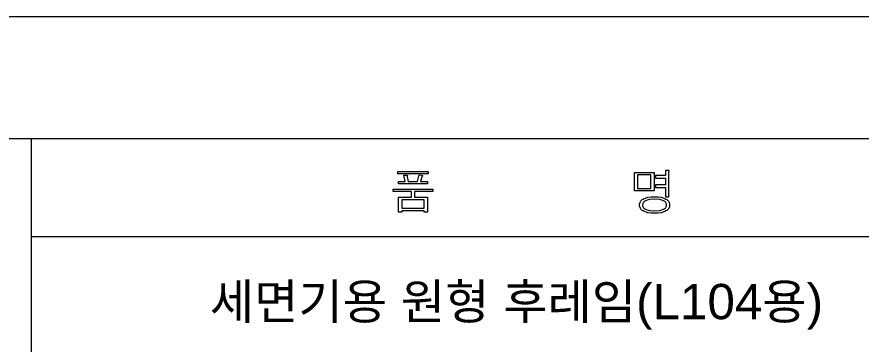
# Model space of a CAD drawing. Header units: inches. Extents: x -832 to -622, y 154 to 451.
# Drawn here: x -766.9 to -695.2, y 422.9 to 450.7 of the extents above; entities that cross this region are included whole.
import ezdxf

# ---------------------------------------------------------------- set-up
doc = ezdxf.new("R2010")
doc.units = ezdxf.units.IN
doc.header["$LTSCALE"] = 0.03937
doc.header["$MEASUREMENT"] = 0
doc.layers.add('______', color=7, linetype='Continuous')
doc.layers.add('______ 1', color=7, linetype='Continuous')

# ---------------------------------------------------------------- blocks, each defined once
blk = doc.blocks.new('BLOCK 245')
at = {"layer": '______ 1', "color": 18, "lineweight": 9}
blk.add_open_spline([(120.362, -13.539), (120.362, -13.539), (120.362, -13.119), (120.362, -13.119), (120.362, -13.119), (120.575, -13.119), (120.575, -13.119), (120.575, -13.119), (120.609, -13.119), (120.609, -13.119), (120.609, -13.119), (120.632, -13.122), (120.632, -13.122), (120.641, -13.125), (120.65, -13.128), (120.65, -13.128), (120.662, -13.143), (120.662, -13.145), (120.662, -13.145), (120.662, -13.151), (120.656, -13.163), (120.656, -13.163), (120.656, -13.163), (120.647, -13.18), (120.647, -13.18), (120.647, -13.18), (120.636, -13.207), (120.636, -13.207), (120.636, -13.207), (120.632, -13.239), (120.632, -13.239), (120.632, -13.239), (120.632, -15.347), (120.632, -15.347), (120.632, -15.347), (120.362, -15.347), (120.362, -15.347), (120.362, -15.347), (120.362, -14.565), (120.362, -14.565), (120.362, -14.565), (119.505, -14.565), (119.505, -14.565), (119.505, -14.565), (119.505, -14.341), (119.505, -14.341), (119.505, -14.341), (120.362, -14.341), (120.362, -14.341), (120.362, -14.341), (120.362, -13.764), (120.362, -13.764), (120.362, -13.764), (119.505, -13.764), (119.505, -13.764), (119.505, -13.764), (119.505, -13.539), (119.505, -13.539), (119.505, -13.539), (120.362, -13.539), (120.362, -13.539)], degree=3, knots=[0, 0, 0, 0, 1, 1, 1, 2, 2, 2, 3, 3, 3, 4, 4, 4, 5, 5, 5, 6, 6, 6, 7, 7, 7, 8, 8, 8, 9, 9, 9, 10, 10, 10, 11, 11, 11, 12, 12, 12, 13, 13, 13, 14, 14, 14, 15, 15, 15, 16, 16, 16, 17, 17, 17, 18, 18, 18, 19, 19, 19, 20, 20, 20, 20], dxfattribs=at)
blk = doc.blocks.new('BLOCK 164')
at = {"layer": '______ 1', "color": 18, "lineweight": 9}
blk.add_lwpolyline([(100.591, -14.909), (99.037, -14.909), (99.037, -15.387), (100.127, -15.387), (100.127, -16.662), (99.857, -16.662), (99.857, -16.551), (97.947, -16.551), (97.947, -16.662), (97.676, -16.662), (97.676, -15.387), (98.766, -15.387), (98.766, -14.909), (97.212, -14.909), (97.212, -14.691), (100.591, -14.691), (100.591, -14.909)], dxfattribs=at)
blk = doc.blocks.new('BLOCK 165')
at = {"layer": '______ 1', "color": 18, "lineweight": 9}
blk.add_lwpolyline([(100.18, -13.207), (100.18, -13.413), (97.621, -13.413), (97.621, -13.207), (100.18, -13.207)], dxfattribs=at)
blk = doc.blocks.new('BLOCK 166')
at = {"layer": '______ 1', "color": 18, "lineweight": 9}
blk.add_open_spline([(98.425, -13.525), (98.428, -13.539), (98.428, -13.542), (98.428, -13.542), (98.425, -13.554), (98.416, -13.568), (98.416, -13.568), (98.416, -13.568), (98.405, -13.603), (98.405, -13.603), (98.402, -13.615), (98.398, -13.623), (98.398, -13.623), (98.398, -13.635), (98.402, -13.647), (98.402, -13.647), (98.402, -13.647), (98.501, -14.055), (98.501, -14.055), (98.501, -14.055), (99.297, -14.055), (99.297, -14.055), (99.297, -14.055), (99.424, -13.486), (99.424, -13.486), (99.424, -13.486), (99.638, -13.525), (99.638, -13.525), (99.638, -13.525), (99.696, -13.539), (99.696, -13.539), (99.696, -13.539), (99.717, -13.545), (99.717, -13.545), (99.728, -13.556), (99.725, -13.559), (99.725, -13.559), (99.722, -13.571), (99.717, -13.577), (99.717, -13.577), (99.705, -13.588), (99.679, -13.621), (99.679, -13.621), (99.67, -13.632), (99.664, -13.647), (99.664, -13.647), (99.661, -13.659), (99.658, -13.67), (99.658, -13.67), (99.658, -13.67), (99.55, -14.055), (99.55, -14.055), (99.55, -14.055), (100.125, -14.055), (100.125, -14.055), (100.125, -14.055), (100.125, -14.259), (100.125, -14.259), (100.125, -14.259), (97.676, -14.259), (97.676, -14.259), (97.676, -14.259), (97.676, -14.055), (97.676, -14.055), (97.676, -14.055), (98.241, -14.055), (98.241, -14.055), (98.241, -14.055), (98.122, -13.513), (98.122, -13.513), (98.122, -13.513), (98.308, -13.513), (98.308, -13.513), (98.308, -13.513), (98.387, -13.515), (98.387, -13.515), (98.387, -13.515), (98.41, -13.521), (98.41, -13.521)], degree=3, knots=[0, 0, 0, 0, 1, 1, 1, 2, 2, 2, 3, 3, 3, 4, 4, 4, 5, 5, 5, 6, 6, 6, 7, 7, 7, 8, 8, 8, 9, 9, 9, 10, 10, 10, 11, 11, 11, 12, 12, 12, 13, 13, 13, 14, 14, 14, 15, 15, 15, 16, 16, 16, 17, 17, 17, 18, 18, 18, 19, 19, 19, 20, 20, 20, 21, 21, 21, 22, 22, 22, 23, 23, 23, 24, 24, 24, 25, 25, 25, 26, 26, 26, 26], dxfattribs=at)
blk = doc.blocks.new('BLOCK 167')
at = {"layer": '______ 1', "color": 18, "lineweight": 9}
blk.add_lwpolyline([(97.947, -15.612), (97.947, -16.326), (99.857, -16.326), (99.857, -15.612), (97.947, -15.612)], dxfattribs=at)
blk = doc.blocks.new('BLOCK 116')
at = {"layer": '______ 1', "color": 18, "lineweight": 9}
blk.add_lwpolyline([(66.517, -53.15), (66.517, -10.437)], dxfattribs=at)
blk = doc.blocks.new('BLOCK 3')
at = {"layer": '______ 1', "lineweight": 0}
for points in [[(100.18, -13.207), (100.18, -13.413), (97.621, -13.413), (97.621, -13.207), (100.18, -13.207)], [(98.425, -13.525), (98.425, -13.527), (98.428, -13.53), (98.428, -13.533), (98.428, -13.536), (98.428, -13.539), (98.428, -13.542), (98.428, -13.547), (98.425, -13.554), (98.416, -13.568), (98.405, -13.603), (98.402, -13.615), (98.398, -13.623), (98.398, -13.635), (98.402, -13.647), (98.501, -14.055), (99.297, -14.055), (99.424, -13.486), (99.638, -13.525), (99.696, -13.539), (99.713, -13.545), (99.722, -13.547), (99.725, -13.551), (99.725, -13.554), (99.728, -13.554), (99.728, -13.556), (99.725, -13.559), (99.725, -13.562), (99.725, -13.565), (99.72, -13.571), (99.717, -13.577), (99.705, -13.588), (99.676, -13.621), (99.67, -13.632), (99.664, -13.647), (99.661, -13.659), (99.658, -13.67), (99.55, -14.055), (100.125, -14.055), (100.125, -14.259), (97.676, -14.259), (97.676, -14.055), (98.241, -14.055), (98.122, -13.513), (98.308, -13.513), (98.387, -13.515), (98.41, -13.521), (98.419, -13.521), (98.422, -13.525), (98.425, -13.525)], [(119.376, -13.274), (119.376, -14.86), (117.706, -14.86), (117.706, -13.274), (119.376, -13.274)], [(117.974, -13.498), (117.974, -14.635), (119.108, -14.635), (119.108, -13.498), (117.974, -13.498)], [(100.591, -14.909), (99.037, -14.909), (99.037, -15.387), (100.127, -15.387), (100.127, -16.662), (99.857, -16.662), (99.857, -16.551), (97.947, -16.551), (97.947, -16.662), (97.676, -16.662), (97.676, -15.387), (98.766, -15.387), (98.766, -14.909), (97.212, -14.909), (97.212, -14.691), (100.591, -14.691), (100.591, -14.909)], [(97.947, -15.612), (97.947, -16.326), (99.857, -16.326), (99.857, -15.612), (97.947, -15.612)], [(120.385, -15.545), (120.458, -15.595), (120.522, -15.647), (120.577, -15.705), (120.621, -15.766), (120.656, -15.833), (120.682, -15.904), (120.697, -15.976), (120.699, -16.055), (120.697, -16.134), (120.682, -16.207), (120.656, -16.274), (120.621, -16.338), (120.577, -16.399), (120.522, -16.454), (120.458, -16.507), (120.385, -16.556), (120.298, -16.603), (120.199, -16.644), (119.977, -16.705), (119.717, -16.743), (119.42, -16.755), (119.122, -16.743), (118.863, -16.705), (118.639, -16.644), (118.54, -16.603), (118.452, -16.556), (118.379, -16.507), (118.315, -16.454), (118.263, -16.399), (118.219, -16.338), (118.184, -16.274), (118.161, -16.207), (118.146, -16.134), (118.141, -16.055), (118.146, -15.976), (118.161, -15.904), (118.184, -15.833), (118.219, -15.766), (118.263, -15.705), (118.315, -15.647), (118.379, -15.595), (118.452, -15.545), (118.54, -15.498), (118.639, -15.457), (118.863, -15.393), (119.122, -15.358), (119.42, -15.344), (119.717, -15.358), (119.977, -15.393), (120.199, -15.457), (120.298, -15.498), (120.385, -15.545)], [(118.654, -15.688), (118.595, -15.72), (118.545, -15.758), (118.502, -15.799), (118.466, -15.842), (118.44, -15.889), (118.42, -15.941), (118.408, -15.997), (118.405, -16.055), (118.408, -16.113), (118.42, -16.166), (118.44, -16.216), (118.466, -16.262), (118.502, -16.306), (118.545, -16.344), (118.595, -16.379), (118.654, -16.411), (118.796, -16.466), (118.971, -16.504), (119.42, -16.536), (119.866, -16.504), (120.041, -16.466), (120.185, -16.411), (120.242, -16.379), (120.294, -16.344), (120.339, -16.306), (120.374, -16.262), (120.4, -16.216), (120.42, -16.166), (120.432, -16.113), (120.435, -16.055), (120.432, -15.997), (120.42, -15.941), (120.4, -15.889), (120.374, -15.842), (120.339, -15.799), (120.294, -15.758), (120.242, -15.72), (120.185, -15.688), (120.041, -15.635), (119.866, -15.595), (119.42, -15.565), (118.974, -15.595), (118.796, -15.635), (118.654, -15.688)]]:
    blk.add_lwpolyline(points, dxfattribs=at)
blk.add_open_spline([(120.362, -13.539), (120.362, -13.539), (120.362, -13.119), (120.362, -13.119), (120.362, -13.119), (120.575, -13.119), (120.575, -13.119), (120.575, -13.119), (120.609, -13.119), (120.609, -13.119), (120.609, -13.119), (120.632, -13.122), (120.632, -13.122), (120.632, -13.122), (120.641, -13.125), (120.641, -13.125), (120.641, -13.125), (120.65, -13.128), (120.65, -13.128), (120.65, -13.128), (120.653, -13.131), (120.653, -13.131), (120.653, -13.131), (120.656, -13.131), (120.656, -13.131), (120.656, -13.131), (120.659, -13.134), (120.659, -13.134), (120.659, -13.134), (120.659, -13.136), (120.659, -13.136), (120.659, -13.136), (120.662, -13.136), (120.662, -13.136), (120.662, -13.136), (120.662, -13.136), (120.662, -13.136), (120.662, -13.136), (120.662, -13.136), (120.662, -13.136), (120.662, -13.136), (120.662, -13.136), (120.662, -13.136), (120.662, -13.136), (120.662, -13.14), (120.662, -13.14), (120.662, -13.14), (120.662, -13.143), (120.662, -13.143), (120.662, -13.143), (120.662, -13.143), (120.662, -13.143), (120.662, -13.143), (120.662, -13.145), (120.662, -13.145), (120.662, -13.145), (120.662, -13.151), (120.662, -13.151), (120.662, -13.151), (120.656, -13.163), (120.656, -13.163), (120.656, -13.163), (120.647, -13.18), (120.647, -13.18), (120.647, -13.18), (120.636, -13.207), (120.636, -13.207), (120.636, -13.207), (120.632, -13.239), (120.632, -13.239), (120.632, -13.239), (120.632, -15.347), (120.632, -15.347), (120.632, -15.347), (120.362, -15.347), (120.362, -15.347), (120.362, -15.347), (120.362, -14.565), (120.362, -14.565), (120.362, -14.565), (119.505, -14.565), (119.505, -14.565), (119.505, -14.565), (119.505, -14.341), (119.505, -14.341), (119.505, -14.341), (120.362, -14.341), (120.362, -14.341), (120.362, -14.341), (120.362, -13.764), (120.362, -13.764), (120.362, -13.764), (119.505, -13.764), (119.505, -13.764), (119.505, -13.764), (119.505, -13.539), (119.505, -13.539), (119.505, -13.539), (120.362, -13.539), (120.362, -13.539), (120.362, -13.539), (120.362, -13.539), (120.362, -13.539)], degree=3, knots=[0, 0, 0, 0, 1, 1, 1, 2, 2, 2, 3, 3, 3, 4, 4, 4, 5, 5, 5, 6, 6, 6, 7, 7, 7, 8, 8, 8, 9, 9, 9, 10, 10, 10, 11, 11, 11, 12, 12, 12, 13, 13, 13, 14, 14, 14, 15, 15, 15, 16, 16, 16, 17, 17, 17, 18, 18, 18, 19, 19, 19, 20, 20, 20, 21, 21, 21, 22, 22, 22, 23, 23, 23, 24, 24, 24, 25, 25, 25, 26, 26, 26, 27, 27, 27, 28, 28, 28, 29, 29, 29, 30, 30, 30, 31, 31, 31, 32, 32, 32, 33, 33, 33, 34, 34, 34, 34], dxfattribs=at)
blk = doc.blocks.new('BLOCK 4')
at = {"layer": '______ 1', "color": 18, "lineweight": 9}
blk.add_lwpolyline([(119.376, -13.274), (119.376, -14.86), (117.706, -14.86), (117.706, -13.274), (119.376, -13.274)], dxfattribs=at)
blk = doc.blocks.new('BLOCK 5')
at = {"layer": '______ 1', "color": 18, "lineweight": 9}
blk.add_lwpolyline([(117.974, -13.498), (117.974, -14.635), (119.108, -14.635), (119.108, -13.498), (117.974, -13.498)], dxfattribs=at)
blk = doc.blocks.new('BLOCK 6')
at = {"layer": '______ 1', "color": 18, "lineweight": 9}
blk.add_lwpolyline([(120.385, -15.545), (120.458, -15.595), (120.522, -15.647), (120.577, -15.705), (120.621, -15.766), (120.656, -15.833), (120.682, -15.904), (120.697, -15.976), (120.699, -16.055), (120.697, -16.134), (120.682, -16.207), (120.656, -16.274), (120.621, -16.338), (120.577, -16.399), (120.522, -16.454), (120.458, -16.507), (120.385, -16.556), (120.298, -16.603), (120.199, -16.644), (119.977, -16.705), (119.717, -16.743), (119.42, -16.755), (119.122, -16.743), (118.863, -16.705), (118.639, -16.644), (118.54, -16.603), (118.452, -16.556), (118.379, -16.507), (118.315, -16.454), (118.263, -16.399), (118.219, -16.338), (118.184, -16.274), (118.161, -16.207), (118.146, -16.134), (118.141, -16.055), (118.146, -15.976), (118.161, -15.904), (118.184, -15.833), (118.219, -15.766), (118.263, -15.705), (118.315, -15.647), (118.379, -15.595), (118.452, -15.545), (118.54, -15.498), (118.639, -15.457), (118.863, -15.393), (119.122, -15.358), (119.42, -15.344), (119.717, -15.358), (119.977, -15.393), (120.199, -15.457), (120.298, -15.498), (120.385, -15.545)], dxfattribs=at)
blk = doc.blocks.new('BLOCK 7')
at = {"layer": '______ 1', "color": 18, "lineweight": 9}
blk.add_lwpolyline([(118.654, -15.688), (118.595, -15.72), (118.545, -15.758), (118.502, -15.799), (118.466, -15.842), (118.44, -15.889), (118.42, -15.941), (118.408, -15.997), (118.405, -16.055), (118.408, -16.113), (118.42, -16.166), (118.44, -16.216), (118.466, -16.262), (118.502, -16.306), (118.545, -16.344), (118.595, -16.379), (118.654, -16.411), (118.796, -16.466), (118.971, -16.504), (119.42, -16.536), (119.866, -16.504), (120.041, -16.466), (120.185, -16.411), (120.242, -16.379), (120.294, -16.344), (120.339, -16.306), (120.374, -16.262), (120.4, -16.216), (120.42, -16.166), (120.432, -16.113), (120.435, -16.055), (120.432, -15.997), (120.42, -15.941), (120.4, -15.889), (120.374, -15.842), (120.339, -15.799), (120.294, -15.758), (120.242, -15.72), (120.185, -15.688), (120.041, -15.635), (119.866, -15.595), (119.42, -15.565), (118.974, -15.595), (118.796, -15.635), (118.654, -15.688)], dxfattribs=at)
blk = doc.blocks.new('BLOCK 12')
at = {"layer": '______ 1', "color": 18, "lineweight": 9}
blk.add_lwpolyline([(196.386, -18.749), (66.517, -18.749)], dxfattribs=at)
blk = doc.blocks.new('BLOCK 16')
at = {"layer": '______ 1', "color": 2, "lineweight": 9}
blk.add_lwpolyline([(0.077, -297.058), (210.077, -297.058), (210.077, -0.06), (0.077, -0.06), (0.077, -297.058)], dxfattribs=at)
blk = doc.blocks.new('BLOCK 20')
at = {"layer": '______ 1', "color": 18, "lineweight": 9}
blk.add_lwpolyline([(196.386, -10.437), (16.646, -10.437)], dxfattribs=at)

msp = doc.modelspace()

# ---------------------------------------------------------------- block references
at = {"layer": '______ 1'}
for name in ['BLOCK 16', 'BLOCK 20', 'BLOCK 116', 'BLOCK 3', 'BLOCK 165', 'BLOCK 4', 'BLOCK 245', 'BLOCK 166', 'BLOCK 5', 'BLOCK 164', 'BLOCK 6', 'BLOCK 7', 'BLOCK 167', 'BLOCK 12']:
    msp.add_blockref(name, (-832.12536, 450.76034), dxfattribs=at)

# ---------------------------------------------------------------- texts
at = {"layer": '______', "insert": (-750.47952, 424.1), "char_height": 3, "width": 58.373494, "attachment_point": 7, "line_spacing_factor": 0.963855}
msp.add_mtext('\\fArial;세면기용 원형 후레임(L104용)', dxfattribs=at)

doc.saveas('drawing.dxf')
